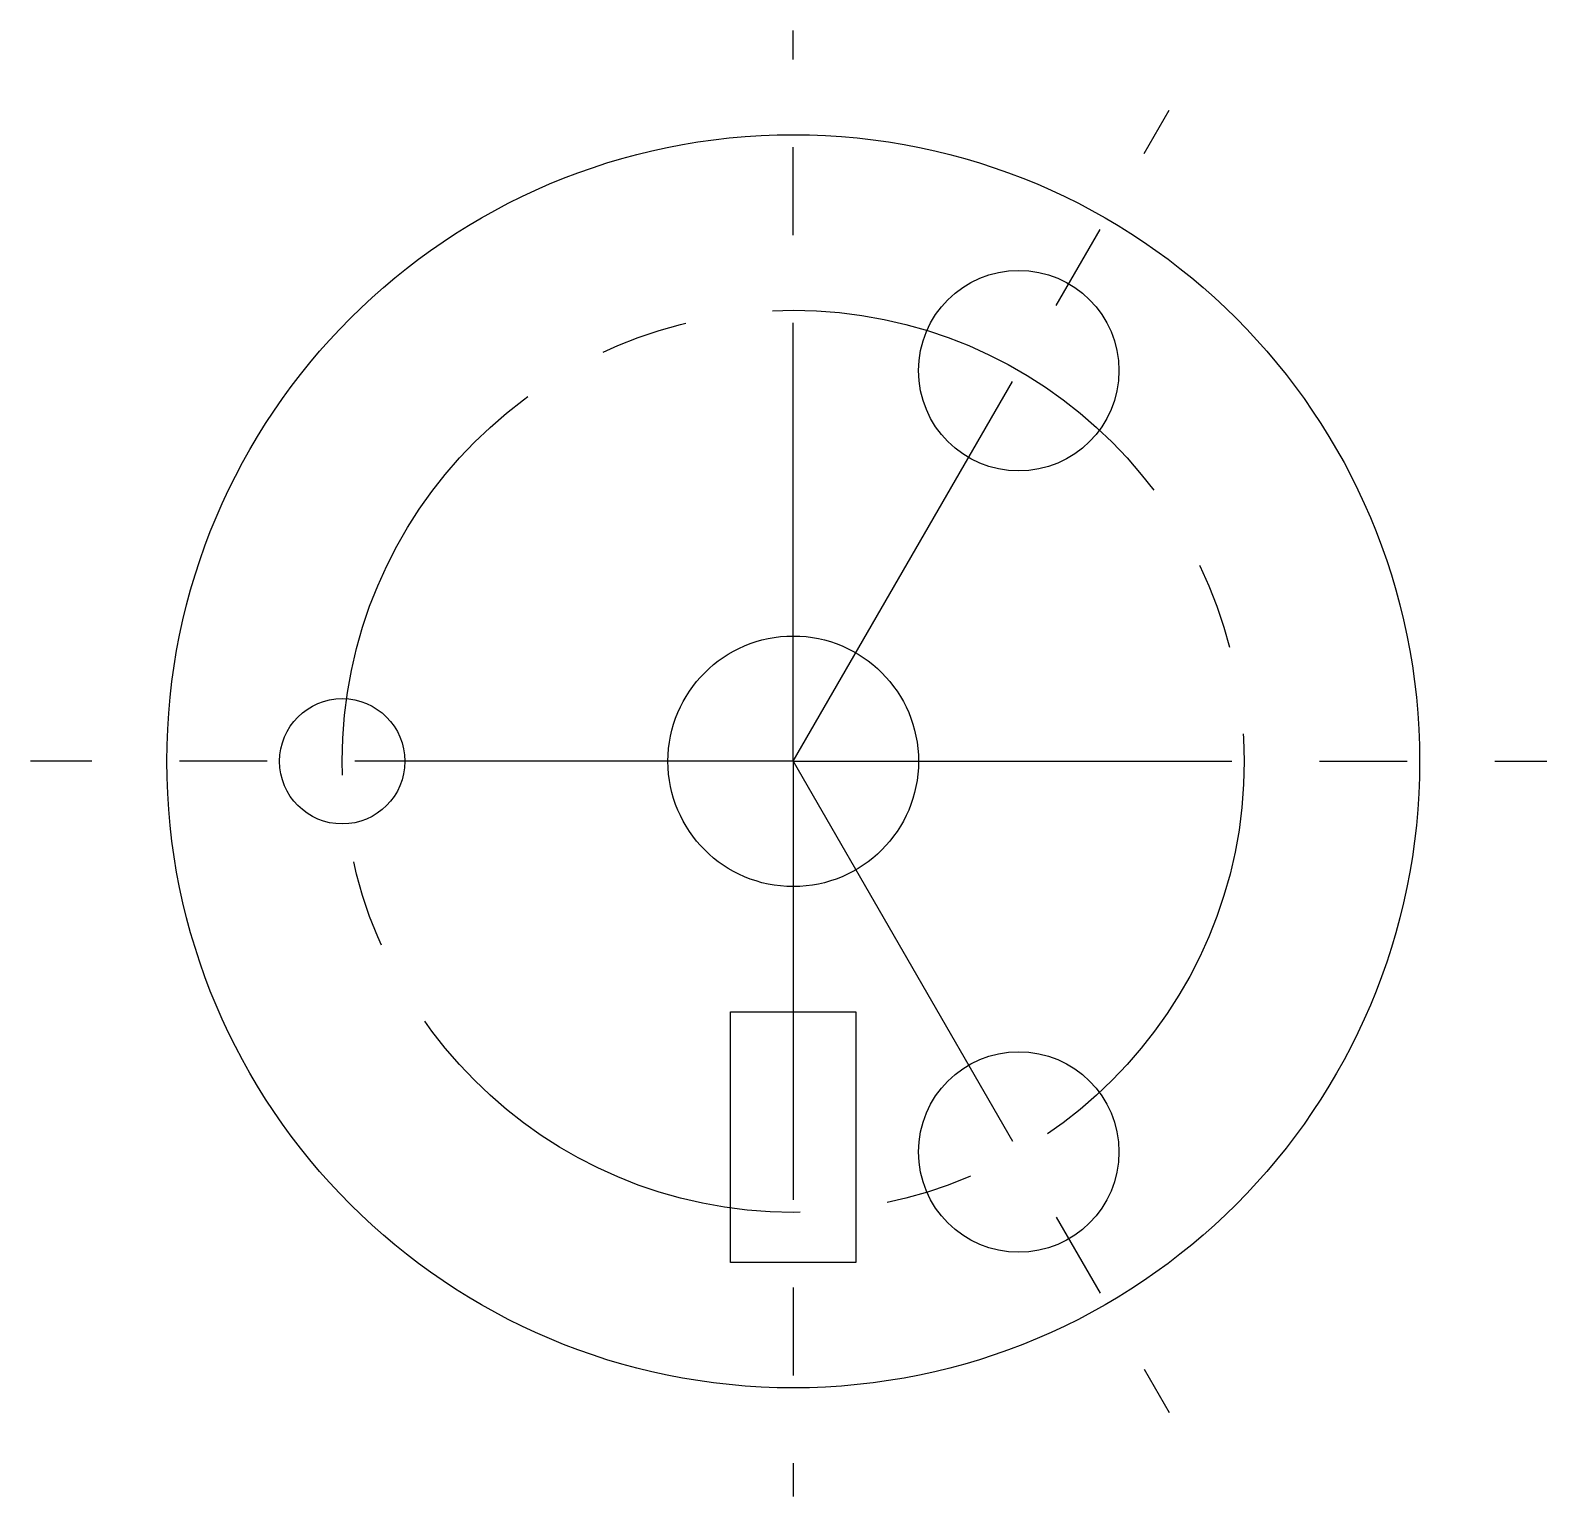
# Model space of a CAD drawing. Header units: inches. Extents: x -30.5 to 30.1, y -29.3 to 29.2.
import ezdxf

# ---------------------------------------------------------------- set-up
doc = ezdxf.new("R2010")
doc.units = ezdxf.units.IN
doc.header["$LTSCALE"] = 14
doc.header["$MEASUREMENT"] = 0
doc.linetypes.add('CENTER', pattern=[2, 1.25, -0.25, 0.25, -0.25])
doc.layers.add('CENTERLINE', color=10, linetype='CENTER')

msp = doc.modelspace()

# ---------------------------------------------------------------- linework, layer by layer
for p, q in [((-2.5, -10), (2.5, -10)), ((-2.5, -20), (-2.5, -10)), ((2.5, -10), (2.5, -20)), ((2.5, -20), (-2.5, -20))]:
    msp.add_line(p, q)
for centre, radius in [((0, 0), 25), ((9, 15.588), 4), ((0, 0), 5), ((-18, 0), 2.5), ((9, -15.588), 4)]:
    msp.add_circle(centre, radius)
at = {"layer": 'CENTERLINE'}
for q in [(0, 29.166), (15, 25.981), (-30.45, 0), (30.071, 0), (15, -25.981), (0, -29.34)]:
    msp.add_line((0, 0), q, dxfattribs=at)
msp.add_circle((0, 0), 18, dxfattribs=at)

doc.saveas('drawing.dxf')
